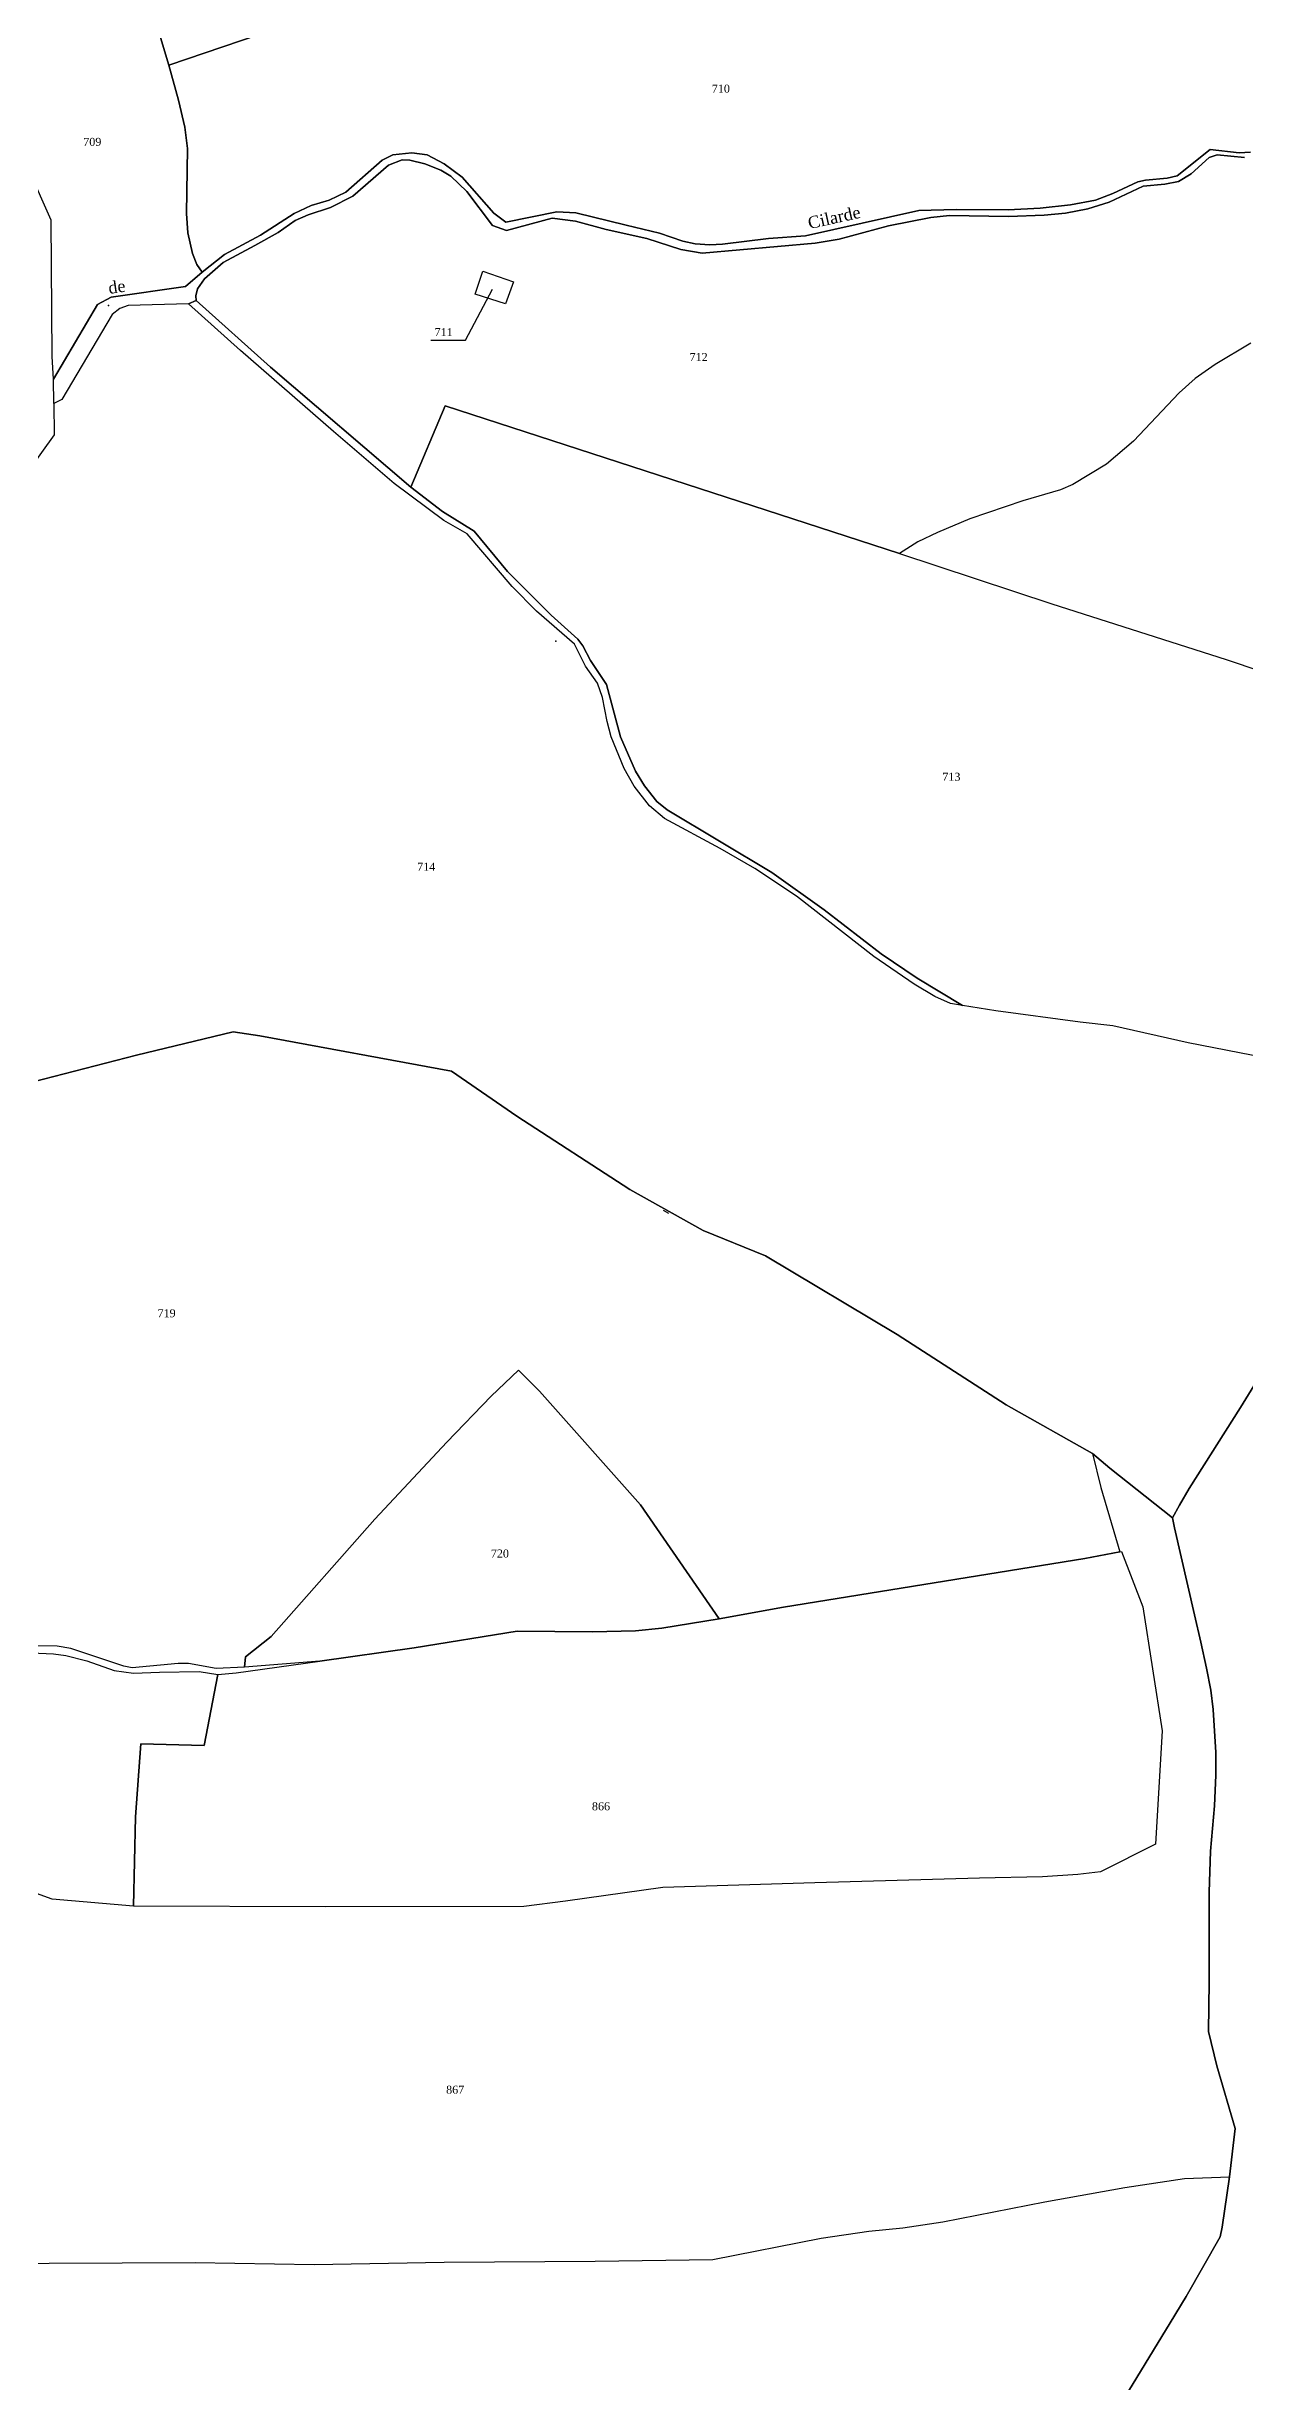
# Model space of a CAD drawing. Extents: x 1206804 to 1210977, y 6152742 to 6157901.
# Drawn here: x 1209522 to 1209822, y 6154469 to 6155052 of the extents above; entities that cross this region are included whole.
import ezdxf

# ---------------------------------------------------------------- set-up
doc = ezdxf.new("R2010")
doc.units = 0
doc.linetypes.add('CONTINU', pattern=[0])
doc.layers.get('0').update_dxf_attribs({"linetype": 'CONTINU'})
for name, color, linetype in [('1FLECHEFL', 7, 'CONTINU'), ('1LIEUDIT', 7, 'CONTINU'), ('1PARCELLE', 7, 'CONTINU'), ('1SUBDSECT', 7, 'CONTINU'), ('1TRONFLUV', 7, 'CONTINU'), ('1TROUPARCELLE', 7, 'CONTINU'), ('3FLECHEPAR', 7, 'CONTINU'), ('3MURNONMI', 7, 'CONTINU'), ('3PARCELLETEX', 7, 'CONTINU'), ('3TRONFLUVTEX', 7, 'CONTINU')]:
    doc.layers.add(name, color=color, linetype=linetype)
doc.styles.get("Standard").update_dxf_attribs({"font": 'Times New Roman'})

# ---------------------------------------------------------------- blocks, each defined once
blk = doc.blocks.new('MURNOMI')
blk.add_line((-0.75, 0.5), (0.75, 0.5))
blk = doc.blocks.new('FLECHRU1')
blk.add_point((0, 0))

msp = doc.modelspace()

# ---------------------------------------------------------------- linework, layer by layer
at = {"layer": '1LIEUDIT'}
for points in [[(1209508.6, 6154791.02), (1209544.83, 6154800.39), (1209568.97, 6154806.24), (1209575.63, 6154805.21), (1209623.53, 6154796.4), (1209639.83, 6154785.12), (1209668.11, 6154766.8), (1209686.42, 6154756.55), (1209702.01, 6154750.2), (1209734.96, 6154730.59), (1209762.2, 6154712.97), (1209783.78, 6154700.78), (1209788.04, 6154697.15), (1209803.76, 6154684.74), (1209804.26, 6154682.25), (1209809.26, 6154660.47), (1209810.81, 6154653.7), (1209812.22, 6154647.17), (1209813.29, 6154641.7), (1209813.9, 6154636.79), (1209814.55, 6154626.12), (1209814.55, 6154620.39), (1209814.23, 6154612.77), (1209813.26, 6154601.43), (1209812.89, 6154591.18), (1209812.9, 6154568.77), (1209812.76, 6154556.31), (1209814.81, 6154547.77), (1209819.38, 6154532.08), (1209817.95, 6154520.03), (1209816.15, 6154507.47), (1209815.66, 6154505.04), (1209807.13, 6154490.15), (1209803.18, 6154483.57), (1209792.78, 6154466.45)], [(1209827.13, 6154722.73), (1209820.7, 6154712.29), (1209807.87, 6154692.04), (1209805.45, 6154687.93), (1209803.76, 6154684.74), (1209788.04, 6154697.15), (1209783.78, 6154700.78), (1209762.2, 6154712.97), (1209734.96, 6154730.59), (1209702.01, 6154750.2), (1209686.42, 6154756.55), (1209668.11, 6154766.8), (1209639.83, 6154785.12), (1209623.53, 6154796.4), (1209575.63, 6154805.21), (1209568.97, 6154806.24), (1209544.83, 6154800.39), (1209508.6, 6154791.02)]]:
    msp.add_lwpolyline(points, dxfattribs=at)
at = {"layer": '1PARCELLE'}
for points in [[(1209561.19, 6154996.09), (1209557.05, 6154992.5), (1209538.52, 6154989.84), (1209535.03, 6154988), (1209524.11, 6154969.34), (1209523.74, 6154975.02), (1209523.48, 6155009.1), (1209507.3, 6155045.32), (1209500.35, 6155055.61), (1209519.39, 6155060.75), (1209525.52, 6155062.9), (1209545.12, 6155072.44), (1209548.72, 6155073.72), (1209547.79, 6155070.01), (1209547.52, 6155065.92), (1209552.87, 6155047.8), (1209555.31, 6155039.09), (1209556.88, 6155032.31), (1209557.59, 6155026.95), (1209557.29, 6155010.7), (1209557.64, 6155005.93), (1209558.77, 6155000.73), (1209559.86, 6154997.98), (1209561.19, 6154996.09)], [(1209637.08, 6154988.19), (1209629.47, 6154990.59), (1209631.36, 6154996.32), (1209639.06, 6154993.62), (1209637.08, 6154988.19)], [(1209571.82, 6154647.4), (1209572.07, 6154649.98), (1209578.49, 6154655.04), (1209604.37, 6154684.43), (1209622.39, 6154703.66), (1209633.45, 6154715.14), (1209640.27, 6154721.62), (1209645.51, 6154716.36), (1209670.77, 6154687.98), (1209690.4, 6154659.5), (1209676.15, 6154657.17), (1209669.53, 6154656.47), (1209658.77, 6154656.27), (1209639.99, 6154656.45), (1209614.25, 6154652.25), (1209590.66, 6154648.88), (1209571.82, 6154647.4)], [(1209790.62, 6154676.27), (1209791.02, 6154676.33), (1209796.35, 6154662.46), (1209801.19, 6154631.53), (1209799.46, 6154603.16), (1209785.78, 6154596.23), (1209780.06, 6154595.55), (1209771.22, 6154594.99), (1209755.53, 6154594.7), (1209714.37, 6154593.52), (1209676.35, 6154592.36), (1209652, 6154588.95), (1209641.59, 6154587.62), (1209592.14, 6154587.52), (1209544.09, 6154587.65), (1209544.55, 6154609.99), (1209545.88, 6154628.22), (1209561.69, 6154627.82), (1209565.12, 6154645.59), (1209569.76, 6154645.96), (1209590.66, 6154648.88), (1209614.25, 6154652.25), (1209639.99, 6154656.45), (1209658.77, 6154656.27), (1209669.53, 6154656.47), (1209676.15, 6154657.17), (1209690.4, 6154659.5), (1209706.55, 6154662.43), (1209781.81, 6154674.6), (1209790.62, 6154676.27)]]:
    msp.add_lwpolyline(points, close=True, dxfattribs=at)
for points in [[(1209579.92, 6155056.97), (1209552.87, 6155047.8), (1209547.52, 6155065.92)], [(1209823.2, 6155026.04), (1209820.4, 6155025.94), (1209813.12, 6155026.77), (1209804.92, 6155020.19), (1209802.37, 6155019.59), (1209797.02, 6155019.05), (1209795.08, 6155018.64), (1209788.85, 6155015.75), (1209784.53, 6155014.09), (1209778.23, 6155012.9), (1209770.69, 6155012.09), (1209762.71, 6155011.68), (1209749.71, 6155011.7), (1209740.37, 6155011.46), (1209712.03, 6155005.13), (1209702.8, 6155004.49), (1209691.3, 6155003.04), (1209688.14, 6155002.87), (1209684.44, 6155003.16), (1209681.37, 6155003.79), (1209675.51, 6155005.85), (1209667.18, 6155007.83), (1209654.62, 6155010.89), (1209649.86, 6155011.18), (1209637.09, 6155008.55), (1209634.1, 6155010.81), (1209626.2, 6155019.84), (1209621.67, 6155023.16), (1209617.5, 6155025.36), (1209613.62, 6155025.93), (1209608.92, 6155025.41), (1209606.23, 6155024.05), (1209597.14, 6155016.05), (1209592.93, 6155014.1), (1209588.51, 6155012.75), (1209584.21, 6155010.75), (1209575.77, 6155005.29), (1209566.81, 6155000.5), (1209561.19, 6154996.09), (1209559.86, 6154997.98), (1209558.77, 6155000.73), (1209557.64, 6155005.93), (1209557.29, 6155010.7), (1209557.59, 6155026.95), (1209556.88, 6155032.31), (1209555.31, 6155039.09), (1209552.87, 6155047.8), (1209579.92, 6155056.97)], [(1209823.28, 6154978.35), (1209814.38, 6154972.99), (1209809.4, 6154969.5), (1209805.39, 6154965.95), (1209793.98, 6154953.81), (1209787.27, 6154948.1), (1209778.84, 6154943), (1209775.72, 6154941.64), (1209766.34, 6154938.95), (1209753.08, 6154934.4), (1209744.97, 6154931.03), (1209740.06, 6154928.67), (1209735.5, 6154925.74), (1209621.99, 6154962.65), (1209621.99, 6154962.65), (1209613.42, 6154942.35), (1209578.3, 6154972.33), (1209559.73, 6154989.02), (1209559.62, 6154990.13), (1209560.04, 6154991.94), (1209561.82, 6154994.41), (1209566.45, 6154998.5), (1209574.42, 6155002.7), (1209580.24, 6155006), (1209584.47, 6155008.97), (1209587.73, 6155010.41), (1209593.28, 6155012.2), (1209598.92, 6155015.04), (1209607.83, 6155022.83), (1209611.25, 6155024.16), (1209613.12, 6155024.09), (1209616.89, 6155023.15), (1209620.88, 6155021.56), (1209623.39, 6155020.09), (1209627.41, 6155016.25), (1209633.82, 6155007.72), (1209637.25, 6155006.53), (1209648.71, 6155009.6), (1209654.51, 6155008.86), (1209662.17, 6155006.75), (1209672.33, 6155004.51), (1209680.85, 6155001.76), (1209686.19, 6155000.83), (1209714.47, 6155003.3), (1209720.43, 6155004.36), (1209732.78, 6155007.64), (1209743.33, 6155009.76), (1209748, 6155010.23), (1209762.75, 6155009.96), (1209771.66, 6155010.3), (1209777.03, 6155010.86), (1209782.58, 6155011.89), (1209787.95, 6155013.6), (1209796.43, 6155017.6), (1209801.86, 6155018.05), (1209805.24, 6155018.73), (1209808.39, 6155020.65), (1209812.87, 6155024.71), (1209814.9, 6155025.43), (1209821.7, 6155024.76)], [(1209836.32, 6154797.84), (1209807.66, 6154803.49), (1209788.81, 6154807.71), (1209780.66, 6154808.62), (1209759.62, 6154811.43), (1209751.27, 6154812.82), (1209751.27, 6154812.82), (1209748.28, 6154813.29), (1209744.35, 6154815.06), (1209739.18, 6154818.15), (1209729.1, 6154825.06), (1209709.77, 6154840.12), (1209699.39, 6154846.99), (1209690.66, 6154852.03), (1209676.79, 6154859.5), (1209673.04, 6154862.67), (1209669.21, 6154867.59), (1209666.66, 6154872.02), (1209663.45, 6154879.93), (1209662.48, 6154883.81), (1209661.32, 6154889.77), (1209660, 6154893.33), (1209657, 6154897.61), (1209654.27, 6154903.11), (1209644.8, 6154911.32), (1209638.74, 6154917.5), (1209627.49, 6154930.69), (1209621.65, 6154934.02), (1209609.19, 6154943.25), (1209594.01, 6154956.26), (1209570.78, 6154976.49), (1209557.84, 6154988.19), (1209542.75, 6154987.77), (1209540.63, 6154986.99), (1209538.71, 6154985.46), (1209526.18, 6154964.24), (1209524.16, 6154963.25), (1209524.24, 6154955.38), (1209511.12, 6154937.17)], [(1209823.28, 6154978.35), (1209814.38, 6154972.99), (1209809.4, 6154969.5), (1209805.39, 6154965.95), (1209793.98, 6154953.81), (1209787.27, 6154948.1), (1209778.84, 6154943), (1209775.72, 6154941.64), (1209766.34, 6154938.95), (1209753.08, 6154934.4), (1209744.97, 6154931.03), (1209740.06, 6154928.67), (1209735.5, 6154925.74), (1209773.61, 6154913.15), (1209817.14, 6154899.28), (1209860.49, 6154884.7)], [(1209836.32, 6154797.84), (1209807.66, 6154803.49), (1209788.81, 6154807.71), (1209780.66, 6154808.62), (1209759.62, 6154811.43), (1209751.27, 6154812.82), (1209739.93, 6154819.58), (1209730.92, 6154825.67), (1209716.68, 6154836.68), (1209703.61, 6154846), (1209677.46, 6154861.69), (1209674.89, 6154863.77), (1209671.78, 6154867.67), (1209669.57, 6154871.36), (1209665.77, 6154879.94), (1209662.32, 6154893.01), (1209658.28, 6154899.04), (1209656.4, 6154902.68), (1209655.14, 6154904.33), (1209648.44, 6154910.38), (1209637.58, 6154921.23), (1209629.19, 6154931.32), (1209621.31, 6154936.25), (1209613.42, 6154942.35), (1209621.99, 6154962.65), (1209735.5, 6154925.74), (1209735.5, 6154925.74), (1209773.61, 6154913.15), (1209817.14, 6154899.28), (1209860.49, 6154884.7)], [(1209508.6, 6154791.02), (1209544.83, 6154800.39), (1209568.97, 6154806.24), (1209575.63, 6154805.21), (1209623.53, 6154796.4), (1209639.83, 6154785.12), (1209668.11, 6154766.8), (1209686.42, 6154756.55), (1209702.01, 6154750.2), (1209734.96, 6154730.59), (1209762.2, 6154712.97), (1209783.78, 6154700.78), (1209788.04, 6154697.15), (1209803.76, 6154684.74), (1209805.45, 6154687.93), (1209807.87, 6154692.04), (1209820.7, 6154712.29), (1209827.13, 6154722.73)], [(1209508.6, 6154791.02), (1209544.83, 6154800.39), (1209568.97, 6154806.24), (1209575.63, 6154805.21), (1209623.53, 6154796.4), (1209639.83, 6154785.12), (1209668.11, 6154766.8), (1209686.42, 6154756.55), (1209702.01, 6154750.2), (1209734.96, 6154730.59), (1209762.2, 6154712.97), (1209783.78, 6154700.78), (1209785.86, 6154692.35), (1209790.62, 6154676.27), (1209781.81, 6154674.6), (1209706.55, 6154662.43), (1209690.4, 6154659.5), (1209670.77, 6154687.98), (1209645.51, 6154716.36), (1209640.27, 6154721.62), (1209633.45, 6154715.14), (1209622.39, 6154703.66), (1209604.37, 6154684.43), (1209578.49, 6154655.04), (1209572.07, 6154649.98), (1209571.82, 6154647.4), (1209564.73, 6154647.09), (1209557.82, 6154648.3), (1209555.22, 6154648.32), (1209543.75, 6154647.24), (1209541.62, 6154647.66), (1209528.41, 6154652.11), (1209525, 6154652.69), (1209518.66, 6154652.75)], [(1209504.67, 6154498.35), (1209559.46, 6154498.64), (1209589.18, 6154498.15), (1209621.7, 6154498.71), (1209659.47, 6154498.94), (1209688.85, 6154499.39), (1209715.92, 6154504.67), (1209727.88, 6154506.45), (1209736.35, 6154507.25), (1209746.36, 6154508.8), (1209771.81, 6154513.75), (1209791.83, 6154517.33), (1209806.78, 6154519.65), (1209817.95, 6154520.03), (1209819.38, 6154532.08), (1209814.81, 6154547.77), (1209812.76, 6154556.31), (1209812.9, 6154568.77), (1209812.89, 6154591.18), (1209813.26, 6154601.43), (1209814.23, 6154612.77), (1209814.55, 6154620.39), (1209814.55, 6154626.12), (1209813.9, 6154636.79), (1209813.29, 6154641.7), (1209812.22, 6154647.17), (1209810.81, 6154653.7), (1209809.26, 6154660.47), (1209804.26, 6154682.25), (1209803.76, 6154684.74), (1209788.04, 6154697.15), (1209783.78, 6154700.78), (1209785.86, 6154692.35), (1209790.62, 6154676.27), (1209791.02, 6154676.33), (1209796.35, 6154662.46), (1209801.19, 6154631.53), (1209799.46, 6154603.16), (1209785.78, 6154596.23), (1209780.06, 6154595.55), (1209771.22, 6154594.99), (1209755.53, 6154594.7), (1209714.37, 6154593.52), (1209676.35, 6154592.36), (1209652, 6154588.95), (1209641.59, 6154587.62), (1209592.14, 6154587.52), (1209544.09, 6154587.65), (1209523.77, 6154589.42), (1209510.55, 6154594.19)], [(1209518.61, 6154651.01), (1209524.05, 6154650.77), (1209527.16, 6154650.34), (1209532.37, 6154649.02), (1209539.27, 6154646.56), (1209544.03, 6154645.89), (1209550.6, 6154646.2), (1209560.46, 6154646.32), (1209565.12, 6154645.59), (1209561.69, 6154627.82), (1209545.88, 6154628.22), (1209544.55, 6154609.99), (1209544.09, 6154587.65), (1209544.09, 6154587.65), (1209523.77, 6154589.42), (1209510.55, 6154594.19)], [(1209504.67, 6154498.35), (1209559.46, 6154498.64), (1209589.18, 6154498.15), (1209621.7, 6154498.71), (1209659.47, 6154498.94), (1209688.85, 6154499.39), (1209715.92, 6154504.67), (1209727.88, 6154506.45), (1209736.35, 6154507.25), (1209746.36, 6154508.8), (1209771.81, 6154513.75), (1209791.83, 6154517.33), (1209806.78, 6154519.65), (1209817.95, 6154520.03), (1209816.15, 6154507.47), (1209815.66, 6154505.04), (1209807.13, 6154490.15), (1209803.18, 6154483.57), (1209792.78, 6154466.45)]]:
    msp.add_lwpolyline(points, dxfattribs=at)
at = {"layer": '1SUBDSECT'}
msp.add_lwpolyline([(1209792.78, 6154466.45), (1209803.18, 6154483.57), (1209807.13, 6154490.15), (1209815.66, 6154505.04), (1209816.15, 6154507.47), (1209817.95, 6154520.03), (1209819.38, 6154532.08), (1209814.81, 6154547.77), (1209812.76, 6154556.31), (1209812.9, 6154568.77), (1209812.89, 6154591.18), (1209813.26, 6154601.43), (1209814.23, 6154612.77), (1209814.55, 6154620.39), (1209814.55, 6154626.12), (1209813.9, 6154636.79), (1209813.29, 6154641.7), (1209812.22, 6154647.17), (1209810.81, 6154653.7), (1209809.26, 6154660.47), (1209804.26, 6154682.25), (1209803.76, 6154684.74), (1209805.45, 6154687.93), (1209807.87, 6154692.04), (1209820.7, 6154712.29), (1209827.13, 6154722.73)], dxfattribs=at)
at = {"layer": '1TRONFLUV'}
for points in [[(1209821.7, 6155024.76), (1209814.9, 6155025.43), (1209812.87, 6155024.71), (1209808.39, 6155020.65), (1209805.24, 6155018.73), (1209801.86, 6155018.05), (1209796.43, 6155017.6), (1209787.95, 6155013.6), (1209782.58, 6155011.89), (1209777.03, 6155010.86), (1209771.66, 6155010.3), (1209762.75, 6155009.96), (1209748, 6155010.23), (1209743.33, 6155009.76), (1209732.78, 6155007.64), (1209720.43, 6155004.36), (1209714.47, 6155003.3), (1209686.19, 6155000.83), (1209680.85, 6155001.76), (1209672.33, 6155004.51), (1209662.17, 6155006.75), (1209654.51, 6155008.86), (1209648.71, 6155009.6), (1209637.25, 6155006.53), (1209633.82, 6155007.72), (1209627.41, 6155016.25), (1209623.39, 6155020.09), (1209620.88, 6155021.56), (1209616.89, 6155023.15), (1209613.12, 6155024.09), (1209611.25, 6155024.16), (1209607.83, 6155022.83), (1209598.92, 6155015.04), (1209593.28, 6155012.2), (1209587.73, 6155010.41), (1209584.47, 6155008.97), (1209580.24, 6155006), (1209574.42, 6155002.7), (1209566.45, 6154998.5), (1209561.82, 6154994.41), (1209560.04, 6154991.94), (1209559.62, 6154990.13), (1209559.73, 6154989.02), (1209557.84, 6154988.19), (1209557.84, 6154988.19), (1209542.75, 6154987.77), (1209540.63, 6154986.99), (1209538.71, 6154985.46), (1209526.18, 6154964.24), (1209524.16, 6154963.25), (1209524.11, 6154969.34), (1209535.03, 6154988), (1209538.52, 6154989.84), (1209557.05, 6154992.5), (1209561.19, 6154996.09), (1209566.81, 6155000.5), (1209575.77, 6155005.29), (1209584.21, 6155010.75), (1209588.51, 6155012.75), (1209592.93, 6155014.1), (1209597.14, 6155016.05), (1209606.23, 6155024.05), (1209608.92, 6155025.41), (1209613.62, 6155025.93), (1209617.5, 6155025.36), (1209621.67, 6155023.16), (1209626.2, 6155019.84), (1209634.1, 6155010.81), (1209637.09, 6155008.55), (1209649.86, 6155011.18), (1209654.62, 6155010.89), (1209667.18, 6155007.83), (1209675.51, 6155005.85), (1209681.37, 6155003.79), (1209684.44, 6155003.16), (1209688.14, 6155002.87), (1209691.3, 6155003.04), (1209702.8, 6155004.49), (1209712.03, 6155005.13), (1209740.37, 6155011.46), (1209749.71, 6155011.7), (1209762.71, 6155011.68), (1209770.69, 6155012.09), (1209778.23, 6155012.9), (1209784.53, 6155014.09), (1209788.85, 6155015.75), (1209795.08, 6155018.64), (1209797.02, 6155019.05), (1209802.37, 6155019.59), (1209804.92, 6155020.19), (1209813.12, 6155026.77), (1209820.4, 6155025.94), (1209823.2, 6155026.04)], [(1209518.61, 6154651.01), (1209524.05, 6154650.77), (1209527.16, 6154650.34), (1209532.37, 6154649.02), (1209539.27, 6154646.56), (1209544.03, 6154645.89), (1209550.6, 6154646.2), (1209560.46, 6154646.32), (1209565.12, 6154645.59), (1209569.76, 6154645.96), (1209590.66, 6154648.88), (1209571.82, 6154647.4), (1209564.73, 6154647.09), (1209557.82, 6154648.3), (1209555.22, 6154648.32), (1209543.75, 6154647.24), (1209541.62, 6154647.66), (1209528.41, 6154652.11), (1209525, 6154652.69), (1209518.66, 6154652.75)]]:
    msp.add_lwpolyline(points, dxfattribs=at)
msp.add_lwpolyline([(1209559.73, 6154989.02), (1209578.3, 6154972.33), (1209613.42, 6154942.35), (1209621.31, 6154936.25), (1209629.19, 6154931.32), (1209637.58, 6154921.23), (1209648.44, 6154910.38), (1209655.14, 6154904.33), (1209656.4, 6154902.68), (1209658.28, 6154899.04), (1209662.32, 6154893.01), (1209665.77, 6154879.94), (1209669.57, 6154871.36), (1209671.78, 6154867.67), (1209674.89, 6154863.77), (1209677.46, 6154861.69), (1209703.61, 6154846), (1209716.68, 6154836.68), (1209730.92, 6154825.67), (1209739.93, 6154819.58), (1209751.27, 6154812.82), (1209748.28, 6154813.29), (1209744.35, 6154815.06), (1209739.18, 6154818.15), (1209729.1, 6154825.06), (1209709.77, 6154840.12), (1209699.39, 6154846.99), (1209690.66, 6154852.03), (1209676.79, 6154859.5), (1209673.04, 6154862.67), (1209669.21, 6154867.59), (1209666.66, 6154872.02), (1209663.45, 6154879.93), (1209662.48, 6154883.81), (1209661.32, 6154889.77), (1209660, 6154893.33), (1209657, 6154897.61), (1209654.27, 6154903.11), (1209644.8, 6154911.32), (1209638.74, 6154917.5), (1209627.49, 6154930.69), (1209621.65, 6154934.02), (1209609.19, 6154943.25), (1209594.01, 6154956.26), (1209570.78, 6154976.49), (1209557.84, 6154988.19), (1209559.73, 6154989.02)], close=True, dxfattribs=at)
at = {"layer": '1TROUPARCELLE'}
msp.add_lwpolyline([(1209629.47, 6154990.59), (1209631.36, 6154996.32), (1209639.06, 6154993.62), (1209637.08, 6154988.19), (1209629.47, 6154990.59)], close=True, dxfattribs=at)
at = {"layer": '3FLECHEPAR'}
msp.add_lwpolyline([(1209618.35, 6154979.08), (1209627.05, 6154979.07), (1209633.76, 6154991.8)], dxfattribs=at)

# ---------------------------------------------------------------- block references
at = {"layer": '1FLECHEFL'}
for p, rotation in [((1209537.82, 6154987.78), 238.3), ((1209649.63, 6154903.83), 135.8)]:
    msp.add_blockref('FLECHRU1', p, dxfattribs=dict(at, rotation=rotation))
at = {"layer": '3MURNONMI', "rotation": 150.8}
msp.add_blockref('MURNOMI', (1209677.41, 6154761.6), dxfattribs=at)

# ---------------------------------------------------------------- texts
at = {"layer": '3PARCELLETEX'}
for s, p in [('710', (1209688.6, 6155040.95)), ('709', (1209531.5, 6155027.65)), ('711', (1209619.29, 6154980.08)), ('712', (1209683.04, 6154973.87)), ('713', (1209746.21, 6154868.96)), ('714', (1209614.95, 6154846.46)), ('719', (1209550.07, 6154734.87)), ('720', (1209633.37, 6154674.82)), ('866', (1209658.64, 6154611.65)), ('867', (1209622.2, 6154540.81))]:
    msp.add_text(s, height=2, dxfattribs=at).set_placement(p)
at = {"layer": '3TRONFLUVTEX'}
for s, rotation, p in [('Cilarde', 12.5, (1209712.99, 6155006.83)), ('de', 8.2, (1209537.99, 6154990.63))]:
    msp.add_text(s, height=3, rotation=rotation, dxfattribs=at).set_placement(p)

doc.saveas('drawing.dxf')
